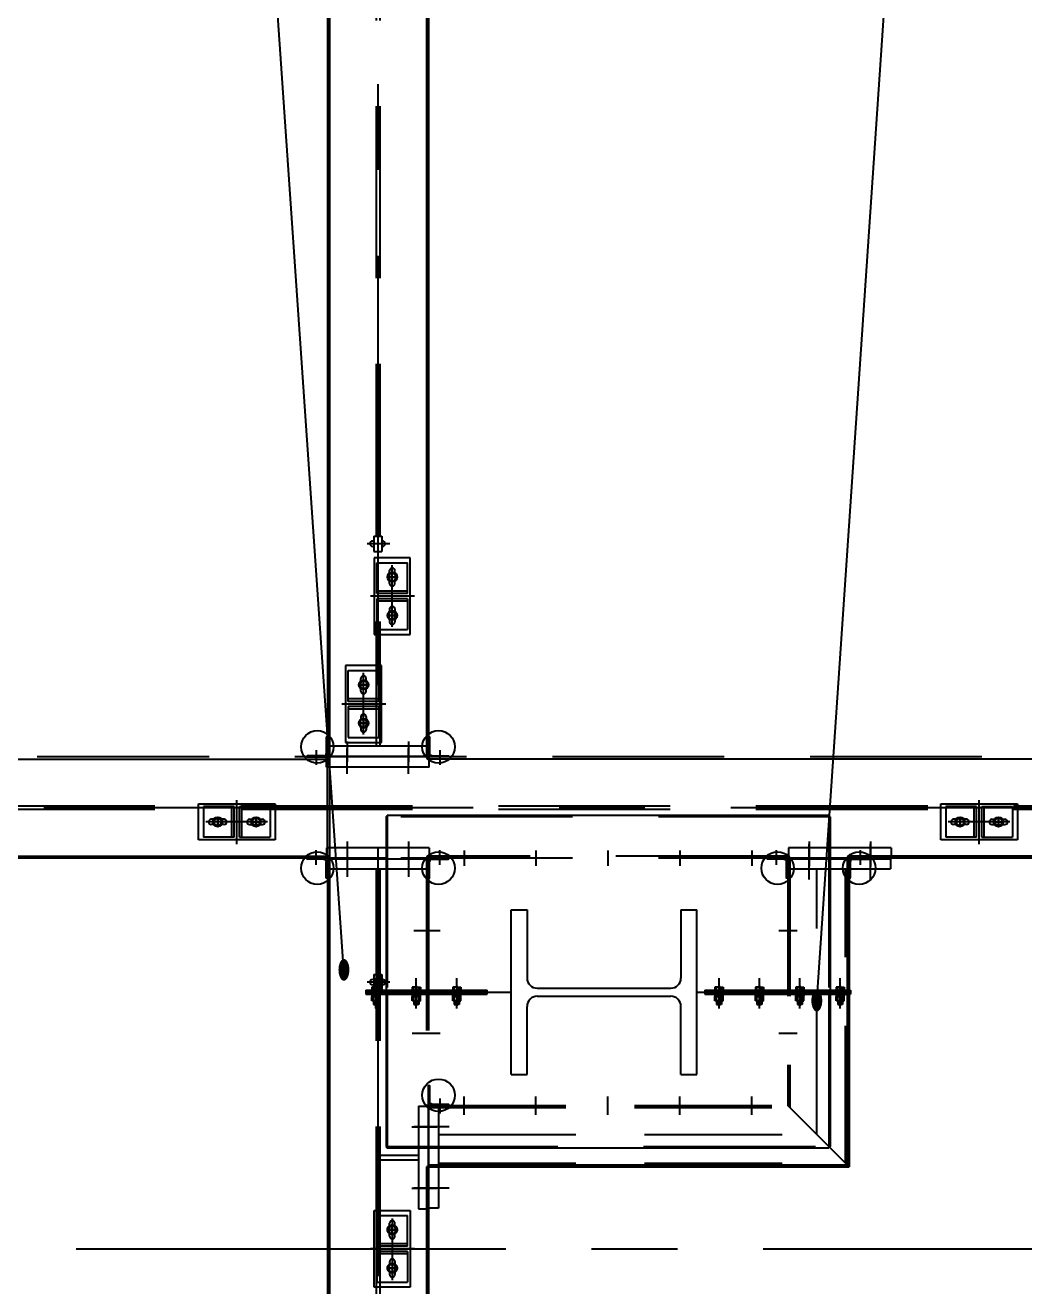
# Model space of a CAD drawing. Header units: millimetres. Extents: x 0 to 35700, y -969 to 25245.
# Drawn here: x 10450 to 12923, y 8151 to 11272 of the extents above; entities that cross this region are included whole.
import ezdxf
from ezdxf.enums import TextEntityAlignment as Align

# ---------------------------------------------------------------- set-up
doc = ezdxf.new("R2010")
doc.units = ezdxf.units.MM
doc.header["$LTSCALE"] = 850
doc.linetypes.add('F', pattern=[0.75, 0.5, -0.25])
doc.linetypes.add('G', pattern=[2, 1.25, -0.25, 0.25, -0.25])
for name, color, linetype in [('01', 7, 'Continuous'), ('02', 1, 'Continuous'), ('04', 2, 'F'), ('05', 4, 'G')]:
    doc.layers.add(name, color=color, linetype=linetype)
doc.styles.get("Standard").update_dxf_attribs({"font": 'isocp', "width": 0.707, "bigfont": 'intecad.shx'})

# ---------------------------------------------------------------- blocks, each defined once
blk = doc.blocks.new('*U7')
at = {"layer": '01'}
for p, q in [((0, 10), (-9, 4.8)), ((-9, 4.8), (-9, 0)), ((-9, -4.8), (-9, 0)), ((9, 4.8), (0, 10)), ((9, 0), (9, 4.8)), ((9, 0), (9, -4.8)), ((0, -10), (-9, -4.8)), ((9, -4.8), (0, -10))]:
    blk.add_line(p, q, dxfattribs=at)
at = {"layer": '05'}
for p, q in [((-10.9, 0), (10.3, 0)), ((0, -11.8), (0, 11.4))]:
    blk.add_line(p, q, dxfattribs=at)
blk = doc.blocks.new('*U6')
at = {"layer": '01'}
for p, q in [((0, 10), (-9, 4.8)), ((-9, 4.8), (-9, 0)), ((-9, -4.8), (-9, 0)), ((9, 4.8), (0, 10)), ((9, 0), (9, 4.8)), ((9, 0), (9, -4.8)), ((0, -10), (-9, -4.8)), ((9, -4.8), (0, -10))]:
    blk.add_line(p, q, dxfattribs=at)
at = {"layer": '05'}
for p, q in [((-10.9, 0), (10.3, 0)), ((0, -11.8), (0, 11.4))]:
    blk.add_line(p, q, dxfattribs=at)
blk = doc.blocks.new('5')
for p, q in [((9728.8, 4526.1), (12636.8, 4526.1)), ((10029.5, 4481.1), (10219.5, 4481.1)), ((10029.5, 4392.1), (10029.5, 4481.1)), ((10118, 4474.6), (10042, 4474.6)), ((10042, 4398.6), (10042, 4474.6)), ((10112, 4474.6), (10112, 4398.6)), ((10118, 4474.6), (10118, 4398.6)), ((10131, 4474.6), (10207, 4474.6)), ((10131, 4474.6), (10131, 4398.6)), ((10137, 4474.6), (10137, 4398.6)), ((10207, 4398.6), (10207, 4474.6)), ((10219.5, 4481.1), (10219.5, 4392.1)), ((12336.1, 4481.1), (12146.1, 4481.1)), ((12146.1, 4481.1), (12146.1, 4392.1)), ((12234.6, 4474.6), (12158.6, 4474.6)), ((12158.6, 4398.6), (12158.6, 4474.6)), ((12228.6, 4474.6), (12228.6, 4398.6)), ((12234.6, 4474.6), (12234.6, 4398.6)), ((12247.6, 4474.6), (12247.6, 4398.6)), ((12247.6, 4474.6), (12323.6, 4474.6)), ((12253.6, 4474.6), (12253.6, 4398.6)), ((12323.6, 4398.6), (12323.6, 4474.6)), ((12336.1, 4392.1), (12336.1, 4481.1)), ((10066.9, 4443.1), (10061, 4443.1)), ((10093, 4443.1), (10087.1, 4443.1)), ((10156, 4443.1), (10161.9, 4443.1)), ((10182.1, 4443.1), (10188, 4443.1)), ((12183.5, 4443.1), (12177.6, 4443.1)), ((12209.6, 4443.1), (12203.7, 4443.1)), ((12272.6, 4443.1), (12278.5, 4443.1)), ((12298.7, 4443.1), (12304.6, 4443.1)), ((9762.9, 4410.1), (9952.9, 4410.1)), ((9762.9, 4321.1), (9762.9, 4410.1)), ((9851.4, 4403.6), (9775.4, 4403.6)), ((9775.4, 4327.6), (9775.4, 4403.6)), ((9845.4, 4403.6), (9845.4, 4327.6)), ((9851.4, 4403.6), (9851.4, 4327.6)), ((9864.4, 4403.6), (9864.4, 4327.6)), ((9864.4, 4403.6), (9940.4, 4403.6)), ((9870.4, 4403.6), (9870.4, 4327.6)), ((9940.4, 4327.6), (9940.4, 4403.6)), ((9952.9, 4410.1), (9952.9, 4321.1)), ((10066.9, 4430.1), (10061, 4430.1)), ((10093, 4430.1), (10087.1, 4430.1)), ((10156, 4430.1), (10161.9, 4430.1)), ((10182.1, 4430.1), (10188, 4430.1)), ((12183.5, 4430.1), (12177.6, 4430.1)), ((12209.6, 4430.1), (12203.7, 4430.1)), ((12272.6, 4430.1), (12278.5, 4430.1)), ((12298.7, 4430.1), (12304.6, 4430.1)), ((12602.7, 4410.1), (12412.7, 4410.1)), ((12412.7, 4410.1), (12412.7, 4321.1)), ((12425.2, 4327.6), (12425.2, 4403.6)), ((12501.2, 4403.6), (12425.2, 4403.6)), ((12495.2, 4403.6), (12495.2, 4327.6)), ((12501.2, 4403.6), (12501.2, 4327.6)), ((12514.2, 4403.6), (12590.2, 4403.6)), ((12514.2, 4403.6), (12514.2, 4327.6)), ((12520.2, 4403.6), (12520.2, 4327.6)), ((12590.2, 4327.6), (12590.2, 4403.6)), ((12602.7, 4321.1), (12602.7, 4410.1)), ((9800.3, 4372.1), (9794.4, 4372.1)), ((9826.4, 4372.1), (9820.5, 4372.1)), ((9889.4, 4372.1), (9895.3, 4372.1)), ((9915.5, 4372.1), (9921.4, 4372.1)), ((10219.5, 4392.1), (10029.5, 4392.1)), ((10118, 4398.6), (10042, 4398.6)), ((10131, 4398.6), (10207, 4398.6)), ((12146.1, 4392.1), (12336.1, 4392.1)), ((12234.6, 4398.6), (12158.6, 4398.6)), ((12247.6, 4398.6), (12323.6, 4398.6)), ((12450.1, 4372.1), (12444.2, 4372.1)), ((12476.2, 4372.1), (12470.3, 4372.1)), ((12539.2, 4372.1), (12545.1, 4372.1)), ((12565.3, 4372.1), (12571.2, 4372.1)), ((9800.3, 4359.1), (9794.4, 4359.1)), ((9826.4, 4359.1), (9820.5, 4359.1)), ((9889.4, 4359.1), (9895.3, 4359.1)), ((9915.5, 4359.1), (9921.4, 4359.1)), ((12450.1, 4359.1), (12444.2, 4359.1)), ((12476.2, 4359.1), (12470.3, 4359.1)), ((12539.2, 4359.1), (12545.1, 4359.1)), ((12565.3, 4359.1), (12571.2, 4359.1)), ((9952.9, 4321.1), (9762.9, 4321.1)), ((9851.4, 4327.6), (9775.4, 4327.6)), ((9864.4, 4327.6), (9940.4, 4327.6)), ((12412.7, 4321.1), (12602.7, 4321.1)), ((12501.2, 4327.6), (12425.2, 4327.6)), ((12514.2, 4327.6), (12590.2, 4327.6))]:
    blk.add_line(p, q)
for centre in [(10077, 4436.6), (10172, 4436.6), (12193.6, 4436.6), (12288.6, 4436.6), (9810.4, 4365.6), (9905.4, 4365.6), (12460.2, 4365.6), (12555.2, 4365.6)]:
    blk.add_circle(centre, 12)
for centre, start, end in [((10061, 4436.6), 90, 270), ((10093, 4436.6), 270, 90), ((10156, 4436.6), 90, 270), ((10188, 4436.6), 270, 90), ((12177.6, 4436.6), 90, 270), ((12209.6, 4436.6), 270, 90), ((12272.6, 4436.6), 90, 270), ((12304.6, 4436.6), 270, 90), ((9794.4, 4365.6), 90, 270), ((9826.4, 4365.6), 270, 90), ((9889.4, 4365.6), 90, 270), ((9921.4, 4365.6), 270, 90), ((12444.2, 4365.6), 90, 270), ((12476.2, 4365.6), 270, 90), ((12539.2, 4365.6), 90, 270), ((12571.2, 4365.6), 270, 90)]:
    blk.add_arc(centre, 6.5, start, end)
at = {"layer": '01'}
for p, q in [((9728.8, 4276.1), (9728.8, 4526.1)), ((12636.8, 4276.1), (12636.8, 4526.1)), ((9728.8, 4521.1), (12636.8, 4521.1)), ((10242.8, 4411.1), (10280.8, 4411.1)), ((10255.3, 4412.6), (10255.3, 4411.1)), ((10268.3, 4412.6), (10268.3, 4411.1)), ((12092.2, 4411.1), (12130.2, 4411.1)), ((12104.7, 4412.6), (12104.7, 4411.1)), ((12117.7, 4412.6), (12117.7, 4411.1)), ((10242.8, 4391.1), (10280.8, 4391.1)), ((10255.3, 4391.1), (10255.3, 4388.1)), ((10268.3, 4391.1), (10268.3, 4388.1)), ((12092.2, 4391.1), (12130.2, 4391.1)), ((12104.7, 4391.1), (12104.7, 4388.1)), ((12117.7, 4391.1), (12117.7, 4388.1))]:
    blk.add_line(p, q, dxfattribs=at)
at = {"layer": '01', "color": 7, "linetype": 'Continuous'}
for p, q in [((10242.8, 4391.1), (10242.8, 4411.1)), ((10280.8, 4391.1), (10280.8, 4411.1)), ((12092.2, 4391.1), (12092.2, 4411.1)), ((12130.2, 4391.1), (12130.2, 4411.1)), ((9728.8, 4281.1), (12636.8, 4281.1)), ((9728.8, 4276.1), (12636.8, 4276.1))]:
    blk.add_line(p, q, dxfattribs=at)
at = {"layer": '01'}
for centre, start, end in [((10261.8, 4412.6), 0, 180), ((12111.2, 4412.6), 0, 180), ((10261.8, 4388.1), 180, 0), ((12111.2, 4388.1), 180, 0)]:
    blk.add_arc(centre, 6.5, start, end, dxfattribs=at)
at = {"layer": '04', "color": 2, "linetype": 'F'}
for p, q in [((9753.8, 4276.1), (9753.8, 4526.1)), ((12611.8, 4526.1), (12611.8, 4276.1)), ((9753.8, 4405.6), (12611.8, 4405.6)), ((9753.8, 4396.6), (12611.8, 4396.6))]:
    blk.add_line(p, q, dxfattribs=at)
at = {"layer": '05', "color": 4, "linetype": 'G'}
for p, q in [((9709.6, 4477.1), (9776.3, 4477.1)), ((10124.5, 4491.5), (10124.5, 4382.7)), ((12241.1, 4491.5), (12241.1, 4382.7)), ((12600.4, 4477.1), (12650.4, 4477.1)), ((10049, 4436.6), (10201.6, 4436.6)), ((10077, 4448.2), (10077, 4424.3)), ((10172, 4448.2), (10172, 4424.3)), ((12316.6, 4436.6), (12164, 4436.6)), ((12193.6, 4448.2), (12193.6, 4424.3)), ((12288.6, 4448.2), (12288.6, 4424.3)), ((9698.8, 4401.1), (12658.1, 4401.1)), ((9857.9, 4420.5), (9857.9, 4311.7)), ((10244.4, 4401.1), (10280.3, 4401.1)), ((10261.8, 4430.3), (10261.8, 4374.2)), ((10261.8, 4430.3), (10261.8, 4374.2)), ((12093.8, 4401.1), (12129.7, 4401.1)), ((12111.2, 4430.3), (12111.2, 4374.2)), ((12507.7, 4420.5), (12507.7, 4311.7)), ((9810.4, 4377.2), (9810.4, 4353.3)), ((9905.4, 4377.2), (9905.4, 4353.3)), ((12460.2, 4377.2), (12460.2, 4353.3)), ((12555.2, 4377.2), (12555.2, 4353.3)), ((9782.4, 4365.6), (9935, 4365.6)), ((12583.2, 4365.6), (12430.6, 4365.6)), ((9709.6, 4325.1), (9776.3, 4325.1)), ((12600.4, 4325.1), (12650.4, 4325.1))]:
    blk.add_line(p, q, dxfattribs=at)
at = {"layer": '05'}
for p, q in [((10077, 4445.6), (10077, 4427.6)), ((10172, 4445.6), (10172, 4427.6)), ((12193.6, 4445.6), (12193.6, 4427.6)), ((12288.6, 4445.6), (12288.6, 4427.6)), ((9810.4, 4374.6), (9810.4, 4356.6)), ((9905.4, 4374.6), (9905.4, 4356.6)), ((12460.2, 4374.6), (12460.2, 4356.6)), ((12555.2, 4374.6), (12555.2, 4356.6))]:
    blk.add_line(p, q, dxfattribs=at)
at = {"xscale": -1}
for name, p in [('*U6', (10077, 4436.6)), ('*U6', (12193.6, 4436.6)), ('*U7', (9810.4, 4365.6)), ('*U7', (12460.2, 4365.6))]:
    blk.add_blockref(name, p, dxfattribs=at)
for name, p in [('*U6', (10172, 4436.6)), ('*U6', (12288.6, 4436.6)), ('*U7', (9905.4, 4365.6)), ('*U7', (12555.2, 4365.6))]:
    blk.add_blockref(name, p)
blk = doc.blocks.new('7')
at = {"ltscale": 0.8}
for p, q in [((7281.7, 6347), (7281.7, 6597)), ((7281.7, 6597), (7306.7, 6597)), ((7306.7, 6495), (7306.7, 6597)), ((8043.7, 6495), (7306.7, 6495)), ((8043.7, 5479), (8043.7, 6495)), ((8043.7, 5479), (8145.7, 5479)), ((8145.7, 5479), (8145.7, 5454))]:
    blk.add_line(p, q, dxfattribs=at)
at = {"layer": '01', "color": 7, "linetype": 'Continuous', "ltscale": 0.8}
for p, q in [((7281.7, 6495), (8043.7, 6495)), ((7281.7, 6495), (7281.7, 6448)), ((8043.7, 5454), (8043.7, 6495)), ((7281.7, 6490), (8038.7, 6490)), ((8038.7, 5454), (8038.7, 6490))]:
    blk.add_line(p, q, dxfattribs=at)
at = {"layer": '01', "color": 7, "linetype": 'Continuous'}
blk.add_line((8043.7, 6495), (7993.7, 6445), dxfattribs=at)
at = {"layer": '04', "color": 2, "linetype": 'F', "ltscale": 0.8}
for p, q in [((7306.7, 6347), (7306.7, 6495)), ((7963.7, 5479), (7963.7, 6495)), ((8034.7, 5479), (8034.7, 6495)), ((8034.7, 6486), (7306.7, 6486)), ((7281.7, 6448), (7281.7, 6343)), ((7963.7, 6415), (7306.7, 6415)), ((7281.7, 6348), (7896.7, 6348)), ((7281.7, 6347), (7306.7, 6347)), ((7281.7, 6343), (7891.7, 6343)), ((7891.7, 5454), (7891.7, 6343)), ((7896.7, 5454), (7896.7, 6348)), ((7895.7, 5479), (7895.7, 5454)), ((7895.7, 5479), (8043.7, 5479)), ((8043.7, 5454), (7891.7, 5454)), ((7895.7, 5454), (8145.7, 5454))]:
    blk.add_line(p, q, dxfattribs=at)
at = {"layer": '04', "color": 2, "linetype": 'F'}
blk.add_line((7993.7, 6445), (7891.7, 6343), dxfattribs=at)
at = {"layer": '05', "color": 4, "linetype": 'G', "ltscale": 0.8}
for p, q in [((7332.7, 6548), (7245.4, 6548)), ((7332.7, 6396), (7245.4, 6396)), ((7459.7, 6366.1), (7459.7, 6321)), ((7713.7, 6366.1), (7713.7, 6321)), ((7914.8, 6254), (7869.6, 6254)), ((7914.8, 6076), (7869.6, 6076)), ((7914.8, 5898), (7869.6, 5898)), ((7914.8, 5720), (7869.6, 5720)), ((7914.8, 5542), (7869.6, 5542)), ((7944.7, 5505), (7944.7, 5417.7)), ((8096.7, 5505), (8096.7, 5417.7))]:
    blk.add_line(p, q, dxfattribs=at)
blk = doc.blocks.new('*U3')
at = {"layer": '01'}
for p, q in [((0, 10), (-9, 4.8)), ((-9, 4.8), (-9, 0)), ((-9, -4.8), (-9, 0)), ((9, 4.8), (0, 10)), ((9, 0), (9, 4.8)), ((9, 0), (9, -4.8)), ((0, -10), (-9, -4.8)), ((9, -4.8), (0, -10))]:
    blk.add_line(p, q, dxfattribs=at)
at = {"layer": '05'}
for p, q in [((-10.9, 0), (10.3, 0)), ((0, -11.8), (0, 11.4))]:
    blk.add_line(p, q, dxfattribs=at)
blk = doc.blocks.new('12')
for p, q in [((5907.1, 9029.6), (6360.1, 9029.6)), ((5954.1, 9029.6), (5954.1, 9024.6)), ((6360.1, 9029.6), (6360.1, 9024.6)), ((6512.1, 9029.6), (7122.1, 9029.6)), ((6512.1, 9029.6), (6512.1, 9024.6)), ((6062.1, 8984.6), (6252.1, 8984.6)), ((6062.1, 8895.6), (6062.1, 8984.6)), ((6150.6, 8978.1), (6074.6, 8978.1)), ((6074.6, 8902.1), (6074.6, 8978.1)), ((6144.6, 8978.1), (6144.6, 8902.1)), ((6150.6, 8978.1), (6150.6, 8902.1)), ((6163.6, 8978.1), (6163.6, 8902.1)), ((6163.6, 8978.1), (6239.6, 8978.1)), ((6169.6, 8978.1), (6169.6, 8902.1)), ((6239.6, 8902.1), (6239.6, 8978.1)), ((6252.1, 8984.6), (6252.1, 8895.6)), ((6099.5, 8946.6), (6093.6, 8946.6)), ((6099.5, 8933.6), (6093.6, 8933.6)), ((6125.6, 8946.6), (6119.7, 8946.6)), ((6125.6, 8933.6), (6119.7, 8933.6)), ((6188.6, 8946.6), (6194.5, 8946.6)), ((6188.6, 8933.6), (6194.5, 8933.6)), ((6214.7, 8946.6), (6220.6, 8946.6)), ((6214.7, 8933.6), (6220.6, 8933.6)), ((6150.6, 8902.1), (6074.6, 8902.1)), ((6163.6, 8902.1), (6239.6, 8902.1)), ((6252.1, 8895.6), (6062.1, 8895.6))]:
    blk.add_line(p, q)
for centre in [(6109.6, 8940.1), (6204.6, 8940.1)]:
    blk.add_circle(centre, 12)
for centre, start, end in [((6093.6, 8940.1), 90, 270), ((6125.6, 8940.1), 270, 90), ((6188.6, 8940.1), 90, 270), ((6220.6, 8940.1), 270, 90)]:
    blk.add_arc(centre, 6.5, start, end)
at = {"layer": '01'}
for p, q in [((5954.1, 9024.6), (6360.1, 9024.6)), ((6512.1, 9024.6), (7122.1, 9024.6)), ((7122.1, 8779.6), (7122.1, 9029.6)), ((5192.1, 8779.6), (5192.1, 8924.6)), ((5478.1, 8914.6), (5516.1, 8914.6)), ((5490.6, 8916.1), (5490.6, 8914.6)), ((5503.6, 8916.1), (5503.6, 8914.6)), ((6798.1, 8914.6), (6836.1, 8914.6)), ((6810.6, 8916.1), (6810.6, 8914.6)), ((6823.6, 8916.1), (6823.6, 8914.6)), ((5478.1, 8894.6), (5516.1, 8894.6)), ((5490.6, 8894.6), (5490.6, 8891.6)), ((5503.6, 8894.6), (5503.6, 8891.6)), ((6798.1, 8894.6), (6836.1, 8894.6)), ((6810.6, 8894.6), (6810.6, 8891.6)), ((6823.6, 8894.6), (6823.6, 8891.6))]:
    blk.add_line(p, q, dxfattribs=at)
at = {"layer": '01', "color": 7, "linetype": 'Continuous'}
for p, q in [((5478.1, 8894.6), (5478.1, 8914.6)), ((5516.1, 8894.6), (5516.1, 8914.6)), ((6798.1, 8894.6), (6798.1, 8914.6)), ((6836.1, 8894.6), (6836.1, 8914.6)), ((5192.1, 8784.6), (7122.1, 8784.6)), ((5192.1, 8779.6), (7122.1, 8779.6))]:
    blk.add_line(p, q, dxfattribs=at)
at = {"layer": '01'}
for centre, start, end in [((5497.1, 8916.1), 0, 180), ((6817.1, 8916.1), 0, 180), ((5497.1, 8891.6), 180, 0), ((6817.1, 8891.6), 180, 0)]:
    blk.add_arc(centre, 6.5, start, end, dxfattribs=at)
at = {"layer": '04', "color": 2, "linetype": 'F'}
for p, q in [((5192.1, 9029.6), (5907.1, 9029.6)), ((5192.1, 8924.6), (5192.1, 9029.6)), ((5192.1, 9024.6), (5802.1, 9024.6)), ((5217.1, 8779.6), (5217.1, 9029.6)), ((5802.1, 9029.6), (5802.1, 9024.6)), ((7097.1, 9029.6), (7097.1, 8779.6)), ((5217.1, 8909.1), (7097.1, 8909.1)), ((5217.1, 8900.1), (7097.1, 8900.1))]:
    blk.add_line(p, q, dxfattribs=at)
at = {"layer": '05', "color": 4, "linetype": 'G'}
for p, q in [((5370.1, 9058.9), (5370.1, 8993.8)), ((5624.1, 9058.9), (5624.1, 8989.6)), ((6157.1, 8995), (6157.1, 8886.2)), ((5174.4, 8980.6), (5236.6, 8980.6)), ((7139.8, 8980.6), (7077.5, 8980.6)), ((5497.1, 8933.8), (5497.1, 8877.7)), ((5497.1, 8933.8), (5497.1, 8877.7)), ((6081.6, 8940.1), (6234.2, 8940.1)), ((6109.6, 8951.7), (6109.6, 8927.9)), ((6204.6, 8951.7), (6204.6, 8927.9)), ((6817.1, 8933.8), (6817.1, 8877.7)), ((5162, 8904.6), (7143.4, 8904.6)), ((5479.7, 8904.6), (5515.6, 8904.6)), ((6799.7, 8904.6), (6835.6, 8904.6)), ((5174.4, 8828.6), (5236.6, 8828.6)), ((7139.8, 8828.6), (7077.5, 8828.6))]:
    blk.add_line(p, q, dxfattribs=at)
at = {"layer": '05'}
for p, q in [((6109.6, 8949.1), (6109.6, 8931.1)), ((6204.6, 8949.1), (6204.6, 8931.1))]:
    blk.add_line(p, q, dxfattribs=at)
at = {"xscale": -1}
blk.add_blockref('*U3', (6109.6, 8940.1), dxfattribs=at)
blk.add_blockref('*U3', (6204.6, 8940.1))
blk = doc.blocks.new('*U244')
at = {"layer": '01'}
for p, q in [((0, 50), (0, 0)), ((0, 50), (2, 50)), ((3, 8.5), (3, 49)), ((0, 0), (50, 0)), ((48.5, 3), (8.5, 3)), ((50, 0), (50, 1.5))]:
    blk.add_line(p, q, dxfattribs=at)
for centre, radius, start, end in [((2, 49), 0.99, 0.2621, 90), ((8.5, 8.5), 5.5, 180, 269.8782), ((48.5, 1.5), 1.52, 0, 90)]:
    blk.add_arc(centre, radius, start, end, dxfattribs=at)
blk = doc.blocks.new('30')
for p, q in [((16155.1, 10297.6), (18343.1, 10297.6)), ((18024.1, 10186.6), (18214.1, 10186.6)), ((18024.1, 10097.6), (18024.1, 10186.6)), ((18036.6, 10180.1), (18036.6, 10104.1)), ((18112.6, 10180.1), (18036.6, 10180.1)), ((18106.6, 10104.1), (18106.6, 10180.1)), ((18112.6, 10104.1), (18112.6, 10180.1)), ((18125.6, 10104.1), (18125.6, 10180.1)), ((18125.6, 10180.1), (18201.6, 10180.1)), ((18131.6, 10104.1), (18131.6, 10180.1)), ((18201.6, 10180.1), (18201.6, 10104.1)), ((18214.1, 10186.6), (18214.1, 10097.6)), ((19861.1, 10097.6), (19861.1, 10186.6)), ((19861.1, 10186.6), (20051.1, 10186.6)), ((19873.6, 10180.1), (19873.6, 10104.1)), ((19949.6, 10180.1), (19873.6, 10180.1)), ((19943.6, 10104.1), (19943.6, 10180.1)), ((19949.6, 10104.1), (19949.6, 10180.1)), ((19962.6, 10104.1), (19962.6, 10180.1)), ((19962.6, 10180.1), (20038.6, 10180.1)), ((19968.6, 10104.1), (19968.6, 10180.1)), ((20038.6, 10180.1), (20038.6, 10104.1)), ((20051.1, 10186.6), (20051.1, 10097.6)), ((18061.5, 10148.6), (18055.6, 10148.6)), ((18087.6, 10148.6), (18081.7, 10148.6)), ((18150.6, 10148.6), (18156.5, 10148.6)), ((18176.7, 10148.6), (18182.6, 10148.6)), ((19898.5, 10148.6), (19892.6, 10148.6)), ((19924.6, 10148.6), (19918.7, 10148.6)), ((19987.6, 10148.6), (19993.5, 10148.6)), ((20013.7, 10148.6), (20019.6, 10148.6)), ((18061.5, 10135.6), (18055.6, 10135.6)), ((18087.6, 10135.6), (18081.7, 10135.6)), ((18150.6, 10135.6), (18156.5, 10135.6)), ((18176.7, 10135.6), (18182.6, 10135.6)), ((19898.5, 10135.6), (19892.6, 10135.6)), ((19924.6, 10135.6), (19918.7, 10135.6)), ((19987.6, 10135.6), (19993.5, 10135.6)), ((20013.7, 10135.6), (20019.6, 10135.6)), ((18214.1, 10097.6), (18024.1, 10097.6)), ((18112.6, 10104.1), (18036.6, 10104.1)), ((18125.6, 10104.1), (18201.6, 10104.1)), ((20051.1, 10097.6), (19861.1, 10097.6)), ((19949.6, 10104.1), (19873.6, 10104.1)), ((19962.6, 10104.1), (20038.6, 10104.1)), ((18488.1, 10052.6), (14278.1, 10052.6)), ((16155.1, 10057.6), (18343.1, 10057.6)), ((21237.6, 10052.6), (19587.1, 10052.6))]:
    blk.add_line(p, q)
for centre in [(18071.6, 10142.1), (18166.6, 10142.1), (19908.6, 10142.1), (20003.6, 10142.1)]:
    blk.add_circle(centre, 12)
for centre, start, end in [((18055.6, 10142.1), 90, 270), ((18087.6, 10142.1), 270, 90), ((18150.6, 10142.1), 90, 270), ((18182.6, 10142.1), 270, 90), ((19892.6, 10142.1), 90, 270), ((19924.6, 10142.1), 270, 90), ((19987.6, 10142.1), 90, 270), ((20019.6, 10142.1), 270, 90)]:
    blk.add_arc(centre, 6.5, start, end)
at = {"layer": '01', "color": 7, "linetype": 'Continuous'}
for p, q in [((18343.1, 10052.6), (18343.1, 10302.6)), ((18349.1, 10052.6), (18349.1, 10302.6)), ((19482.1, 10052.6), (19482.1, 10057.6)), ((19634.1, 10052.6), (19634.1, 10057.6))]:
    blk.add_line(p, q, dxfattribs=at)
at = {"layer": '01'}
for p, q in [((18593.1, 10297.6), (18593.1, 10302.6)), ((20987.6, 10297.6), (18593.1, 10297.6)), ((18593.1, 10052.6), (18593.1, 10057.6)), ((20987.6, 10057.6), (19634.1, 10057.6))]:
    blk.add_line(p, q, dxfattribs=at)
at = {"layer": '04', "color": 2, "linetype": 'F'}
for p, q in [((21237.6, 10302.6), (14709.1, 10302.6)), ((18341.1, 10277.6), (18341.1, 10302.6)), ((18595.1, 10277.6), (18595.1, 10302.6)), ((18595.1, 10277.6), (18341.1, 10277.6)), ((14303.6, 10182.1), (21212.6, 10182.1)), ((14303.6, 10173.1), (21212.6, 10173.1)), ((18341.1, 10077.6), (18341.1, 10052.6)), ((18595.1, 10077.6), (18341.1, 10077.6)), ((19587.1, 10052.6), (18488.1, 10052.6)), ((19482.1, 10057.6), (18593.1, 10057.6)), ((18595.1, 10077.6), (18595.1, 10052.6)), ((19738.1, 10077.6), (19484.1, 10077.6)), ((19484.1, 10077.6), (19484.1, 10052.6)), ((19738.1, 10077.6), (19738.1, 10052.6))]:
    blk.add_line(p, q, dxfattribs=at)
at = {"layer": '05', "color": 4, "linetype": 'G'}
for p, q in [((18392.1, 10261.3), (18392.1, 10323.7)), ((18544.1, 10261.3), (18544.1, 10323.7)), ((14241.3, 10177.6), (21258.4, 10177.6)), ((18119.1, 10087.2), (18119.1, 10196)), ((19956.1, 10087.2), (19956.1, 10196)), ((18071.6, 10130.4), (18071.6, 10154.3)), ((18166.6, 10130.4), (18166.6, 10154.3)), ((19908.6, 10130.4), (19908.6, 10154.3)), ((20003.6, 10130.4), (20003.6, 10154.3)), ((18194.6, 10142.1), (18042, 10142.1)), ((20031.6, 10142.1), (19879, 10142.1)), ((18392.1, 10093.8), (18392.1, 10031.4)), ((18544.1, 10093.8), (18544.1, 10031.4)), ((19535.1, 10093.8), (19535.1, 10031.4)), ((19535.1, 10093.8), (19535.1, 10031.4)), ((19687.1, 10093.8), (19687.1, 10031.4)), ((18681.1, 10071.6), (18681.1, 10033.4)), ((18859.1, 10071.6), (18859.1, 10033.4)), ((19037.1, 10071.6), (19037.1, 10033.4)), ((19215.1, 10071.6), (19215.1, 10033.4)), ((19393.1, 10071.6), (19393.1, 10033.4))]:
    blk.add_line(p, q, dxfattribs=at)
at = {"layer": '05'}
for p, q in [((18071.6, 10133.1), (18071.6, 10151.1)), ((18166.6, 10133.1), (18166.6, 10151.1)), ((19908.6, 10133.1), (19908.6, 10151.1)), ((20003.6, 10133.1), (20003.6, 10151.1)), ((18135.6, 10142.1), (18101.6, 10142.1))]:
    blk.add_line(p, q, dxfattribs=at)
at = {"rotation": 180}
for p in [(18071.6, 10142.1), (19908.6, 10142.1)]:
    blk.add_blockref('*U3', p, dxfattribs=at)
at = {"extrusion": (0, 0, -1), "zscale": -1, "rotation": 180}
for p in [(-18166.6, 10142.1), (-20003.6, 10142.1)]:
    blk.add_blockref('*U3', p, dxfattribs=at)
blk = doc.blocks.new('erew')
at = {"layer": '01'}
for points in [[(4215.3, 2326.4), (4212.3, 2323.4), (4215.3, 2323.4)], [(5308.3, 2326.4), (5311.3, 2323.4), (5308.3, 2323.4)], [(4215.3, 1504.4), (4212.3, 1507.4), (4215.3, 1507.4)], [(5308.3, 1504.4), (5311.3, 1507.4), (5308.3, 1507.4)]]:
    blk.add_hatch(color=256, dxfattribs=at).paths.add_polyline_path(points)
for p, q in [((4212.3, 2323.4), (4215.3, 2326.4)), ((5311.3, 2323.4), (5308.3, 2326.4)), ((5311.3, 1946.4), (5311.3, 2323.4)), ((4181.3, 1971.4), (4187.3, 1971.4)), ((4181.3, 1962.8), (4181.3, 1971.4)), ((4193.3, 1971.4), (4187.3, 1971.4)), ((4193.3, 1962.8), (4193.3, 1971.4)), ((4281.3, 1971.4), (4287.3, 1971.4)), ((4281.3, 1962.8), (4281.3, 1971.4)), ((4293.3, 1971.4), (4287.3, 1971.4)), ((4293.3, 1962.8), (4293.3, 1971.4)), ((4381.3, 1962.8), (4381.3, 1971.4)), ((4381.3, 1971.4), (4387.3, 1971.4)), ((4393.3, 1971.4), (4387.3, 1971.4)), ((4393.3, 1962.8), (4393.3, 1971.4)), ((4481.3, 1962.8), (4481.3, 1971.4)), ((4481.3, 1971.4), (4487.3, 1971.4)), ((4493.3, 1971.4), (4487.3, 1971.4)), ((4493.3, 1962.8), (4493.3, 1971.4)), ((5130.3, 1971.4), (5136.3, 1971.4)), ((5130.3, 1962.8), (5130.3, 1971.4)), ((5142.3, 1971.4), (5136.3, 1971.4)), ((5142.3, 1962.8), (5142.3, 1971.4)), ((5230.3, 1962.8), (5230.3, 1971.4)), ((5230.3, 1971.4), (5236.3, 1971.4)), ((5242.3, 1971.4), (5236.3, 1971.4)), ((5242.3, 1962.8), (5242.3, 1971.4)), ((5330.3, 1962.8), (5330.3, 1971.4)), ((5330.3, 1971.4), (5336.3, 1971.4)), ((5342.3, 1971.4), (5336.3, 1971.4)), ((5342.3, 1962.8), (5342.3, 1971.4)), ((4542.1, 1941.4), (4162.3, 1941.4)), ((4175.3, 1946.4), (4175.3, 1948.9)), ((4175.3, 1948.9), (4187.3, 1948.9)), ((4187.3, 1946.4), (4175.3, 1946.4)), ((4177.3, 1962.8), (4177.3, 1952)), ((4187.3, 1962.8), (4177.3, 1962.8)), ((4177.3, 1952), (4187.3, 1952)), ((4177.3, 1928.9), (4177.3, 1936.4)), ((4177.3, 1936.4), (4187.3, 1936.4)), ((4178.1, 1948.9), (4178.1, 1952)), ((4178.1, 1952), (4187.3, 1952)), ((4187.3, 1948.9), (4178.1, 1948.9)), ((4181.3, 1962.8), (4181.3, 1952)), ((4181.3, 1936.4), (4181.3, 1928.9)), ((4187.3, 1962.8), (4197.3, 1962.8)), ((4197.3, 1952), (4187.3, 1952)), ((4196.5, 1952), (4187.3, 1952)), ((4199.3, 1948.9), (4187.3, 1948.9)), ((4187.3, 1948.9), (4196.5, 1948.9)), ((4187.3, 1946.4), (4199.3, 1946.4)), ((4197.3, 1936.4), (4187.3, 1936.4)), ((4193.3, 1962.8), (4193.3, 1952)), ((4193.3, 1936.4), (4193.3, 1928.9)), ((4196.5, 1948.9), (4196.5, 1952)), ((4197.3, 1962.8), (4197.3, 1952)), ((4197.3, 1928.9), (4197.3, 1936.4)), ((4199.3, 1946.4), (4199.3, 1948.9)), ((4275.3, 1948.9), (4287.3, 1948.9)), ((4275.3, 1946.4), (4275.3, 1948.9)), ((4287.3, 1946.4), (4275.3, 1946.4)), ((4277.3, 1962.8), (4277.3, 1952)), ((4287.3, 1962.8), (4277.3, 1962.8)), ((4277.3, 1952), (4287.3, 1952)), ((4277.3, 1936.4), (4287.3, 1936.4)), ((4277.3, 1928.9), (4277.3, 1936.4)), ((4278.1, 1952), (4287.3, 1952)), ((4278.1, 1948.9), (4278.1, 1952)), ((4287.3, 1948.9), (4278.1, 1948.9)), ((4281.3, 1962.8), (4281.3, 1952)), ((4281.3, 1936.4), (4281.3, 1928.9)), ((4287.3, 1962.8), (4297.3, 1962.8)), ((4296.5, 1952), (4287.3, 1952)), ((4297.3, 1952), (4287.3, 1952)), ((4287.3, 1948.9), (4296.5, 1948.9)), ((4299.3, 1948.9), (4287.3, 1948.9)), ((4287.3, 1946.4), (4299.3, 1946.4)), ((4297.3, 1936.4), (4287.3, 1936.4)), ((4293.3, 1962.8), (4293.3, 1952)), ((4293.3, 1936.4), (4293.3, 1928.9)), ((4296.5, 1948.9), (4296.5, 1952)), ((4297.3, 1962.8), (4297.3, 1952)), ((4297.3, 1928.9), (4297.3, 1936.4)), ((4299.3, 1946.4), (4299.3, 1948.9)), ((4375.3, 1946.4), (4375.3, 1948.9)), ((4375.3, 1948.9), (4387.3, 1948.9)), ((4387.3, 1946.4), (4375.3, 1946.4)), ((4377.3, 1962.8), (4377.3, 1952)), ((4387.3, 1962.8), (4377.3, 1962.8)), ((4377.3, 1952), (4387.3, 1952)), ((4377.3, 1928.9), (4377.3, 1936.4)), ((4377.3, 1936.4), (4387.3, 1936.4)), ((4378.1, 1948.9), (4378.1, 1952)), ((4378.1, 1952), (4387.3, 1952)), ((4387.3, 1948.9), (4378.1, 1948.9)), ((4381.3, 1962.8), (4381.3, 1952)), ((4381.3, 1936.4), (4381.3, 1928.9)), ((4387.3, 1962.8), (4397.3, 1962.8)), ((4397.3, 1952), (4387.3, 1952)), ((4396.5, 1952), (4387.3, 1952)), ((4399.3, 1948.9), (4387.3, 1948.9)), ((4387.3, 1948.9), (4396.5, 1948.9)), ((4387.3, 1946.4), (4399.3, 1946.4)), ((4397.3, 1936.4), (4387.3, 1936.4)), ((4393.3, 1962.8), (4393.3, 1952)), ((4393.3, 1936.4), (4393.3, 1928.9)), ((4396.5, 1948.9), (4396.5, 1952)), ((4397.3, 1962.8), (4397.3, 1952)), ((4397.3, 1928.9), (4397.3, 1936.4)), ((4399.3, 1946.4), (4399.3, 1948.9)), ((4475.3, 1946.4), (4475.3, 1948.9)), ((4475.3, 1948.9), (4487.3, 1948.9)), ((4487.3, 1946.4), (4475.3, 1946.4)), ((4477.3, 1962.8), (4477.3, 1952)), ((4487.3, 1962.8), (4477.3, 1962.8)), ((4477.3, 1952), (4487.3, 1952)), ((4477.3, 1928.9), (4477.3, 1936.4)), ((4477.3, 1936.4), (4487.3, 1936.4)), ((4478.1, 1948.9), (4478.1, 1952)), ((4478.1, 1952), (4487.3, 1952)), ((4487.3, 1948.9), (4478.1, 1948.9)), ((4481.3, 1962.8), (4481.3, 1952)), ((4481.3, 1936.4), (4481.3, 1928.9)), ((4487.3, 1962.8), (4497.3, 1962.8)), ((4496.5, 1952), (4487.3, 1952)), ((4497.3, 1952), (4487.3, 1952)), ((4487.3, 1948.9), (4496.5, 1948.9)), ((4499.3, 1948.9), (4487.3, 1948.9)), ((4487.3, 1946.4), (4499.3, 1946.4)), ((4497.3, 1936.4), (4487.3, 1936.4)), ((4493.3, 1962.8), (4493.3, 1952)), ((4493.3, 1936.4), (4493.3, 1928.9)), ((4496.5, 1948.9), (4496.5, 1952)), ((4497.3, 1962.8), (4497.3, 1952)), ((4497.3, 1928.9), (4497.3, 1936.4)), ((4499.3, 1946.4), (4499.3, 1948.9)), ((4522.3, 1936.4), (4522.3, 1946.4)), ((5361.3, 1941.4), (5001.6, 1941.4)), ((5061.2, 1946.4), (5061.2, 1936.4)), ((5124.3, 1948.9), (5136.3, 1948.9)), ((5124.3, 1946.4), (5124.3, 1948.9)), ((5136.3, 1946.4), (5124.3, 1946.4)), ((5136.3, 1962.8), (5126.3, 1962.8)), ((5126.3, 1962.8), (5126.3, 1952)), ((5126.3, 1952), (5136.3, 1952)), ((5126.3, 1936.4), (5136.3, 1936.4)), ((5126.3, 1928.9), (5126.3, 1936.4)), ((5127.1, 1952), (5136.3, 1952)), ((5127.1, 1948.9), (5127.1, 1952)), ((5136.3, 1948.9), (5127.1, 1948.9)), ((5130.3, 1962.8), (5130.3, 1952)), ((5130.3, 1936.4), (5130.3, 1928.9)), ((5136.3, 1962.8), (5146.3, 1962.8)), ((5145.5, 1952), (5136.3, 1952)), ((5146.3, 1952), (5136.3, 1952)), ((5136.3, 1948.9), (5145.5, 1948.9)), ((5148.3, 1948.9), (5136.3, 1948.9)), ((5136.3, 1946.4), (5148.3, 1946.4)), ((5146.3, 1936.4), (5136.3, 1936.4)), ((5142.3, 1962.8), (5142.3, 1952)), ((5142.3, 1936.4), (5142.3, 1928.9)), ((5145.5, 1948.9), (5145.5, 1952)), ((5146.3, 1962.8), (5146.3, 1952)), ((5146.3, 1928.9), (5146.3, 1936.4)), ((5148.3, 1946.4), (5148.3, 1948.9)), ((5224.3, 1946.4), (5224.3, 1948.9)), ((5224.3, 1948.9), (5236.3, 1948.9)), ((5236.3, 1946.4), (5224.3, 1946.4)), ((5236.3, 1962.8), (5226.3, 1962.8)), ((5226.3, 1962.8), (5226.3, 1952)), ((5226.3, 1952), (5236.3, 1952)), ((5226.3, 1928.9), (5226.3, 1936.4)), ((5226.3, 1936.4), (5236.3, 1936.4)), ((5227.1, 1948.9), (5227.1, 1952)), ((5227.1, 1952), (5236.3, 1952)), ((5236.3, 1948.9), (5227.1, 1948.9)), ((5230.3, 1962.8), (5230.3, 1952)), ((5230.3, 1936.4), (5230.3, 1928.9)), ((5236.3, 1962.8), (5246.3, 1962.8)), ((5246.3, 1952), (5236.3, 1952)), ((5245.5, 1952), (5236.3, 1952)), ((5248.3, 1948.9), (5236.3, 1948.9)), ((5236.3, 1948.9), (5245.5, 1948.9)), ((5236.3, 1946.4), (5248.3, 1946.4)), ((5246.3, 1936.4), (5236.3, 1936.4)), ((5242.3, 1962.8), (5242.3, 1952)), ((5242.3, 1936.4), (5242.3, 1928.9)), ((5245.5, 1948.9), (5245.5, 1952)), ((5246.3, 1962.8), (5246.3, 1952)), ((5246.3, 1928.9), (5246.3, 1936.4)), ((5248.3, 1946.4), (5248.3, 1948.9)), ((5311.3, 1507.4), (5311.3, 1936.4)), ((5324.3, 1946.4), (5324.3, 1948.9)), ((5324.3, 1948.9), (5336.3, 1948.9)), ((5336.3, 1946.4), (5324.3, 1946.4)), ((5326.3, 1962.8), (5326.3, 1952)), ((5336.3, 1962.8), (5326.3, 1962.8)), ((5326.3, 1952), (5336.3, 1952)), ((5326.3, 1928.9), (5326.3, 1936.4)), ((5326.3, 1936.4), (5336.3, 1936.4)), ((5327.1, 1948.9), (5327.1, 1952)), ((5327.1, 1952), (5336.3, 1952)), ((5336.3, 1948.9), (5327.1, 1948.9)), ((5330.3, 1962.8), (5330.3, 1952)), ((5330.3, 1936.4), (5330.3, 1928.9)), ((5336.3, 1962.8), (5346.3, 1962.8)), ((5345.5, 1952), (5336.3, 1952)), ((5346.3, 1952), (5336.3, 1952)), ((5336.3, 1948.9), (5345.5, 1948.9)), ((5348.3, 1948.9), (5336.3, 1948.9)), ((5336.3, 1946.4), (5348.3, 1946.4)), ((5346.3, 1936.4), (5336.3, 1936.4)), ((5342.3, 1962.8), (5342.3, 1952)), ((5342.3, 1936.4), (5342.3, 1928.9)), ((5345.5, 1948.9), (5345.5, 1952)), ((5346.3, 1962.8), (5346.3, 1952)), ((5346.3, 1928.9), (5346.3, 1936.4)), ((5348.3, 1946.4), (5348.3, 1948.9)), ((4187.3, 1928.9), (4177.3, 1928.9)), ((4187.3, 1928.9), (4197.3, 1928.9)), ((4287.3, 1928.9), (4277.3, 1928.9)), ((4287.3, 1928.9), (4297.3, 1928.9)), ((4387.3, 1928.9), (4377.3, 1928.9)), ((4387.3, 1928.9), (4397.3, 1928.9)), ((4487.3, 1928.9), (4477.3, 1928.9)), ((4487.3, 1928.9), (4497.3, 1928.9)), ((5136.3, 1928.9), (5126.3, 1928.9)), ((5136.3, 1928.9), (5146.3, 1928.9)), ((5236.3, 1928.9), (5226.3, 1928.9)), ((5236.3, 1928.9), (5246.3, 1928.9)), ((5336.3, 1928.9), (5326.3, 1928.9)), ((5336.3, 1928.9), (5346.3, 1928.9)), ((4212.3, 1507.4), (4215.3, 1504.4)), ((4215.3, 1504.4), (5308.3, 1504.4)), ((5311.3, 1507.4), (5308.3, 1504.4))]:
    blk.add_line(p, q, dxfattribs=at)
at = {"layer": '01', "color": 7, "linetype": 'Continuous'}
for p, q in [((4212.3, 1946.4), (4212.3, 2323.4)), ((5308.3, 2326.4), (4215.3, 2326.4)), ((4542.1, 2144.9), (4542.1, 1737.9)), ((4581.6, 2144.9), (4542.1, 2144.9)), ((4581.6, 2144.9), (4581.6, 1976.4)), ((5001.6, 2144.9), (4962.2, 2144.9)), ((4962.2, 2144.9), (4962.2, 1976.4)), ((5001.6, 2144.9), (5001.6, 1737.9)), ((4522.3, 1946.4), (4162.3, 1946.4)), ((4162.3, 1936.4), (4162.3, 1946.4)), ((4522.3, 1936.4), (4162.3, 1936.4)), ((4212.3, 1507.4), (4212.3, 1936.4)), ((4937.2, 1951.4), (4606.6, 1951.4)), ((5361.3, 1946.4), (5061.2, 1946.4)), ((5361.3, 1936.4), (5061.2, 1936.4)), ((5361.3, 1936.4), (5361.3, 1946.4)), ((4581.6, 1737.9), (4581.6, 1906.4)), ((4937.2, 1931.4), (4606.6, 1931.4)), ((4962.2, 1737.9), (4962.2, 1906.4)), ((4581.6, 1737.9), (4542.1, 1737.9)), ((5001.6, 1737.9), (4962.2, 1737.9))]:
    blk.add_line(p, q, dxfattribs=at)
for centre, start, end in [((4606.6, 1976.4), 180, 270), ((4937.2, 1976.4), 270, 0), ((4606.6, 1906.4), 90, 180), ((4937.2, 1906.4), 0, 90)]:
    blk.add_arc(centre, 25, start, end, dxfattribs=at)
at = {"layer": '02'}
for p, q in [((4182.5, 1971.4), (4182.5, 1962.8)), ((4192.1, 1971.4), (4192.1, 1962.8)), ((4282.5, 1971.4), (4282.5, 1962.8)), ((4292.1, 1971.4), (4292.1, 1962.8)), ((4382.5, 1971.4), (4382.5, 1962.8)), ((4392.1, 1971.4), (4392.1, 1962.8)), ((4482.5, 1971.4), (4482.5, 1962.8)), ((4492.1, 1971.4), (4492.1, 1962.8)), ((5131.5, 1971.4), (5131.5, 1962.8)), ((5141.1, 1971.4), (5141.1, 1962.8)), ((5231.5, 1971.4), (5231.5, 1962.8)), ((5241.1, 1971.4), (5241.1, 1962.8)), ((5331.5, 1971.4), (5331.5, 1962.8)), ((5341.1, 1971.4), (5341.1, 1962.8))]:
    blk.add_line(p, q, dxfattribs=at)
at = {"layer": '04', "color": 2, "linetype": 'F'}
for p, q in [((5311.3, 2323.4), (4212.3, 2323.4)), ((4215.3, 1946.4), (4215.3, 2326.4)), ((5308.3, 1946.4), (5308.3, 2326.4)), ((4215.3, 1504.4), (4215.3, 1936.4)), ((5308.3, 1504.4), (5308.3, 1936.4)), ((4212.3, 1507.4), (5311.3, 1507.4))]:
    blk.add_line(p, q, dxfattribs=at)
at = {"layer": '05', "color": 142, "linetype": 'G', "ltscale": 0.8}
for p, q in [((4187.3, 1981.7), (4187.3, 1906.7)), ((4287.3, 1981.7), (4287.3, 1906.7)), ((4387.3, 1981.7), (4387.3, 1906.7)), ((4487.3, 1981.7), (4487.3, 1906.7)), ((5136.3, 1981.7), (5136.3, 1906.7)), ((5236.3, 1981.7), (5236.3, 1906.7)), ((5336.3, 1981.7), (5336.3, 1906.7))]:
    blk.add_line(p, q, dxfattribs=at)
at = {"layer": '05'}
for p, q in [((4187.3, 1925.9), (4187.3, 1975)), ((4287.3, 1925.9), (4287.3, 1975)), ((4387.3, 1925.9), (4387.3, 1975)), ((4487.3, 1925.9), (4487.3, 1975)), ((5136.3, 1925.9), (5136.3, 1975)), ((5236.3, 1925.9), (5236.3, 1975)), ((5336.3, 1925.9), (5336.3, 1975)), ((4187.3, 1963.9), (4187.3, 1951)), ((4287.3, 1963.9), (4287.3, 1951)), ((4387.3, 1963.9), (4387.3, 1951)), ((4487.3, 1963.9), (4487.3, 1951)), ((5136.3, 1963.9), (5136.3, 1951)), ((5236.3, 1963.9), (5236.3, 1951)), ((5336.3, 1963.9), (5336.3, 1951))]:
    blk.add_line(p, q, dxfattribs=at)

msp = doc.modelspace()

# ---------------------------------------------------------------- linework, layer by layer
at = {"layer": '02'}
for p, q in [((11238.7, 8932.7), (10860.4, 14393.8)), ((12408.8, 8856.4), (12784.8, 14393.8))]:
    msp.add_line(p, q, dxfattribs=at)
at = {"layer": '02', "color": 1, "linetype": 'Continuous'}
for centre in [(11172.8, 9486.9), (11472.8, 9486.9), (11172.8, 9186.9), (11472.8, 9186.9), (12311.8, 9186.9), (12513.8, 9186.9), (11472.8, 8624.9)]:
    msp.add_circle(centre, 40.2, dxfattribs=at)
at = {"layer": '04', "color": 2, "linetype": 'F'}
for p, q in [((11422.8, 8597.9), (11422.8, 8343.9)), ((11422.8, 8597.9), (11447.8, 8597.9)), ((11327.3, 8476.9), (11422.8, 8476.9)), ((11327.3, 8464.9), (11422.8, 8464.9)), ((11422.8, 8343.9), (11447.8, 8343.9))]:
    msp.add_line(p, q, dxfattribs=at)
at = {"layer": '05', "color": 4, "linetype": 'G'}
for p, q in [((11169.8, 9478.9), (11169.8, 9442.2)), ((11475.8, 9478.9), (11475.8, 9442.2)), ((11169.8, 9194.9), (11169.8, 9231.5)), ((11475.8, 9194.9), (11475.8, 9231.5)), ((12308.8, 9194.9), (12308.8, 9231.5)), ((12516.8, 9194.9), (12516.8, 9231.5)), ((11475.8, 8616.9), (11475.8, 8580.2)), ((11406.5, 8546.9), (11468.9, 8546.9)), ((11406.5, 8394.9), (11468.9, 8394.9)), ((11406.5, 8394.9), (11468.9, 8394.9)), ((7176.4, 8244.9), (18020.4, 8244.9))]:
    msp.add_line(p, q, dxfattribs=at)

# ---------------------------------------------------------------- block references
at = {"rotation": 270}
for name, p in [('5', (6921.7, 22100.7)), ('7', (5993.8, 16491.6))]:
    msp.add_blockref(name, p, dxfattribs=at)
at = {"layer": '01'}
for name, p, rotation in [('*U244', (11197.8, 9461.9), 90), ('erew', (16654.1, 10821.3), 180), ('*U244', (11447.8, 9211.9), 270), ('*U244', (12488.8, 9211.9), 270)]:
    msp.add_blockref(name, p, dxfattribs=dict(at, rotation=rotation))
at = {"layer": '01', "xscale": -1}
for p, rotation in [((11447.8, 9461.9), 270), ((11197.8, 9211.9), 90), ((12336.8, 9211.9), 90), ((11447.8, 8599.9), 270)]:
    msp.add_blockref('*U244', p, dxfattribs=dict(at, rotation=rotation))
at = {"layer": '01'}
msp.add_blockref('30', (-7145.3, -840.7), dxfattribs=at)
at = {"layer": '04', "color": 2, "linetype": 'F', "rotation": 270}
msp.add_blockref('12', (2418.2, 14401.9), dxfattribs=at)

# ---------------------------------------------------------------- texts
at = {"layer": '02', "width": 0.605172}
for p, p2 in [((11223.7, 8907.7), (11253.7, 8907.7)), ((12393.8, 8831.4), (12423.8, 8831.4))]:
    msp.add_text('●', height=50, dxfattribs=at).set_placement(p, p2, align=Align.FIT)

doc.saveas('drawing.dxf')
